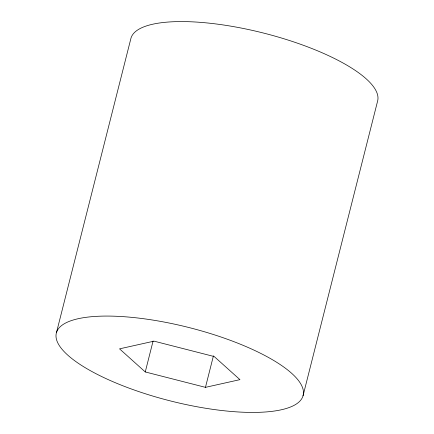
<?xml version="1.0" encoding="UTF-8"?>
<svg xmlns="http://www.w3.org/2000/svg" width="434" height="434" viewBox="0 0 434 434"><rect width="100%" height="100%" fill="white"/><g stroke="black" fill="none" stroke-linecap="round" stroke-linejoin="round"><path stroke-width="0.65" d="M56.447 332.71L130.965 38.214A127.27 37.845 14.2 0 1 264.621 33.337A127.27 37.845 14.2 0 1 377.553 101.29L303.035 395.786A127.27 37.845 14.2 0 1 109.118 380.016A127.27 37.845 14.2 0 1 127.064 316.939A127.27 37.845 14.2 0 1 303.035 395.786M145.26 371.949L119.54 348.849L154.021 341.151L214.222 356.547L239.942 379.647L205.461 387.345L145.26 371.949L153.077 341.053M205.461 387.345L213.447 355.793"/></g></svg>
